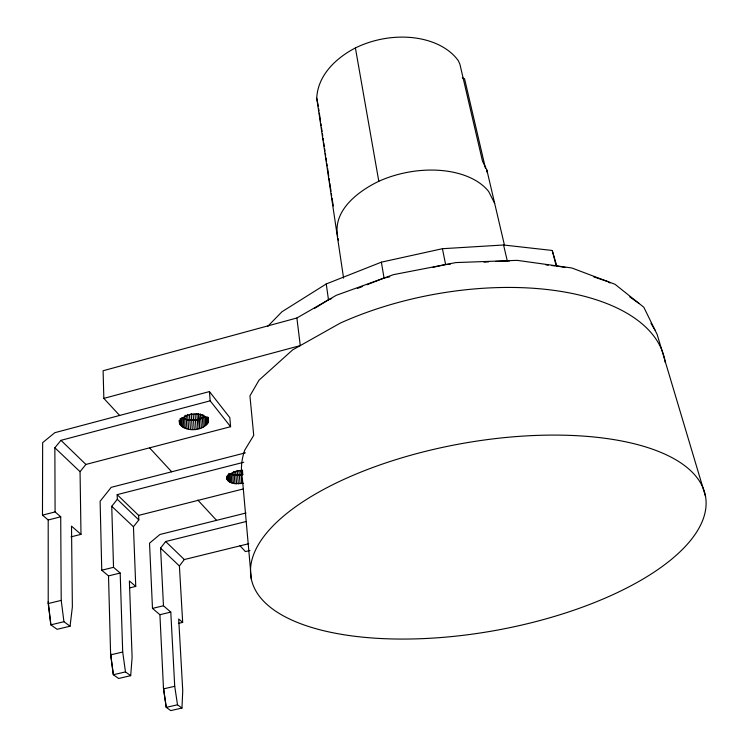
<?xml version="1.0" encoding="UTF-8"?>
<svg xmlns="http://www.w3.org/2000/svg" width="748" height="748" viewBox="0 0 748 748"><rect width="100%" height="100%" fill="white"/><g stroke="black" fill="none" stroke-linecap="round" stroke-linejoin="round"><path stroke-width="1.12" d="M80.99 534.353L71.509 526.134L72.369 606.927L70.069 626.198L57.1 629.32L50.855 624.851L48.218 603.552L48.199 519.991L42.477 515.138L42.645 442.638L54.819 432.69L209.449 391.587L229.823 417.655L230.599 426.706L85.908 464.443L80.055 471.679L80.99 534.353L70.995 536.868M179.296 420.488C179.913 434.513 211.132 431.774 208.271 417.356M246.027 512.997L159.894 534.493L149.525 543.198L152.48 608.405L159.913 614.706L163.503 688.88L166.234 707.365L170.759 710.6L181.96 708.057L182.746 690.759L178.697 618.961L182.671 622.401L178.398 623.421M245.344 452.849L111.209 487.331L100.12 501.235L101.756 570.228L108.516 575.904L110.629 654.865L113.341 674.733L118.633 678.473L130.685 675.678L132.116 657.333L129.385 580.944L135.753 586.413L129.516 587.937M343.584 278.134L316.741 98.231C317.76 75.183 336.086 57.933 355.403 47.947A75.109 51.827 -11.8 0 1 458.262 60.635L459.861 64.038L482.497 161.194L486.855 169.992L504.489 245.316M208.617 421.919C206.289 410.185 182.521 412.055 179.436 422.779M182.671 622.401L179.398 565.965L184.307 559.541L248.775 543.712M181.96 708.057L177.51 704.803L174.723 686.299L170.787 612.107L163.466 605.768L160.577 548.097L165.663 541.515L245.989 521.562M135.753 586.413L133.453 526.751L138.81 519.925L138.623 515.391L117.165 494.652L243.745 462.255M130.685 675.678L125.477 671.91L122.7 652.022L120.185 573.043L113.528 567.321L111.751 506.293L117.314 499.29L117.165 494.652M70.069 626.198L63.926 621.7L61.214 600.382L60.719 516.793L55.09 511.922L54.866 447.772L60.971 440.338L210.16 400.834L230.599 426.706M267.765 326.315L281.987 311.738L326.259 283.95L381.368 262.165L442.423 248.71L503.572 244.998L552.239 250.468L556.83 266.129M314.581 308.4L328.475 299.798L331.682 298.546M205.223 416.43C198.454 420.769 189.197 421.526 181.942 417.973L182.521 427.099M119.643 415.477L103.841 398.385L103.102 370.746L296.881 317.994L336.282 295.301L393.504 274.638L455.831 262.576L517.214 260.36L571.837 267.98L615.015 284.277L643.822 307.25L657.165 334.496L705.523 496.392A230.842 94.94 -10.2 0 1 378.778 638.409A230.842 94.94 -10.2 0 1 350.588 476.401A230.842 94.94 -10.2 0 1 705.523 496.392M494.671 203.381L488.678 191.516A80.569 49.125 -11.1 0 0 378.806 181.287C358.152 191.208 332.523 210.553 337.694 236.443M357.338 288.504L362.677 286.409M366.959 284.736L384.061 278.05L389.755 276.797M181.755 417.889C188.992 421.507 198.248 420.815 205.046 416.533L205.719 425.631M103.841 398.385L300.285 345.604L296.881 317.994M42.477 515.138L55.09 511.922M48.199 519.991L60.719 516.793M138.623 515.391L243.315 488.94M101.756 570.228L113.528 567.321M108.516 575.904L120.185 573.043M249.944 550.472L245.409 551.585L239.996 545.722M48.218 603.552L61.214 600.382M63.926 621.7L50.855 624.851L48.218 601.616M152.48 608.405L163.466 605.768M159.913 614.706L170.787 612.107M110.629 654.865L122.7 652.022M125.477 671.91L113.341 674.733L110.582 653.051M163.503 688.88L174.723 686.299M177.51 704.803L166.234 707.365L163.419 687.178M433.083 267.298L445.621 264.549L450.268 264.259M242.371 470.015L242.782 474.653L234.423 475.055L229.963 473.895L230.693 482.563L235.171 483.713L243.558 483.302M242.782 474.653L237.34 475.223L229.963 473.895M483.993 262.165L488.64 261.875M495.615 261.445L509.528 260.968M242.661 470.838C236.649 468.865 219.79 477.187 230.693 482.563M545.993 264.914L548.275 265.157M551.697 265.531L555.11 265.895M557.382 266.138L565.236 267.485M462.32 77.951L464.536 78.68L485.508 168.468M593.809 276.938L608.096 281.669L609.985 282.996M629.797 296.947L639.231 303.585M111.751 506.293L133.453 526.751M54.866 447.772L80.055 471.679M160.577 548.097L179.398 565.965M117.314 499.29L138.81 519.925M60.971 440.338L85.908 464.443M165.663 541.515L184.307 559.541M149.778 448.089L171.675 471.792M197.79 500.047L216.555 520.356M650.938 323.276L655.042 330.167M556.185 265.802L552.239 250.468M503.572 244.998L507.247 260.715M442.423 248.71L445.621 264.549M338.124 238.584L338.526 240.547M333.299 205.943L332.028 198.117M316.741 98.231L318.302 106.207M355.403 47.947L378.806 181.287M381.368 262.165L384.061 278.05M318.639 108.497L318.985 110.797M319.331 113.098L320.527 121.139M320.873 123.439L321.219 125.739M321.556 128.03L322.07 131.48M322.416 133.78L322.762 136.08M323.108 138.371L323.445 140.671M323.791 142.971L324.305 146.412M324.651 148.712L324.987 151.012M325.333 153.312L325.679 155.603M326.025 157.903L326.539 161.353M326.876 163.653L327.222 165.944M327.568 168.244L328.765 176.285M329.111 178.585L329.457 180.885M329.793 183.185L330.999 191.226M331.345 193.526L331.682 195.817M326.259 283.95L328.475 299.798M251.356 579.223L242.38 478.524A220.567 104.15 -10.5 0 1 244.718 450.193L253.731 435.336L249.935 395.888L259.014 380.171L292.627 349.905L340.293 323.089A216.668 107.329 -10.6 0 1 665.215 362.397M240.669 470.333L241.847 483.619M238.921 470.464L240.089 483.76M237.181 470.567L238.341 483.863M235.592 471.642L236.639 483.778M233.918 471.53L234.956 483.675M232.506 472.39L233.432 483.376M231.207 474.391L231.936 483.058M228.766 473.372L229.486 482.049M228.056 474.887L228.598 481.403M227.308 475.298L227.757 480.73M227.027 476.7L227.289 479.964M226.709 477L226.887 479.178M209.449 391.587L210.16 400.834M207.729 417.188L208.159 422.882M207.112 417.019L207.626 423.845M206.111 416.786L206.7 424.742M203.568 415.075L204.4 426.407M202.128 414.71L203.035 427.155M200.417 413.999L201.408 427.753M198.762 414.57L199.744 428.324M198.454 413.485L199.52 428.398M196.874 413.784L197.921 428.698M195.041 414.13L196.079 429.043M193.152 414.261L194.181 429.184M191.198 413.485L192.273 429.287M189.44 414.486L190.422 429.174M187.617 414.336L188.589 429.034M186.018 415.084L186.907 428.669M184.457 415.813L185.261 428.286M183.288 418.59L183.868 427.706M181.007 418.347L181.512 426.341M180.128 418.702L180.558 425.556M179.782 421.227L179.997 424.658M179.286 420.32L179.501 423.751M486.855 169.992L486.948 172.077"/></g></svg>
